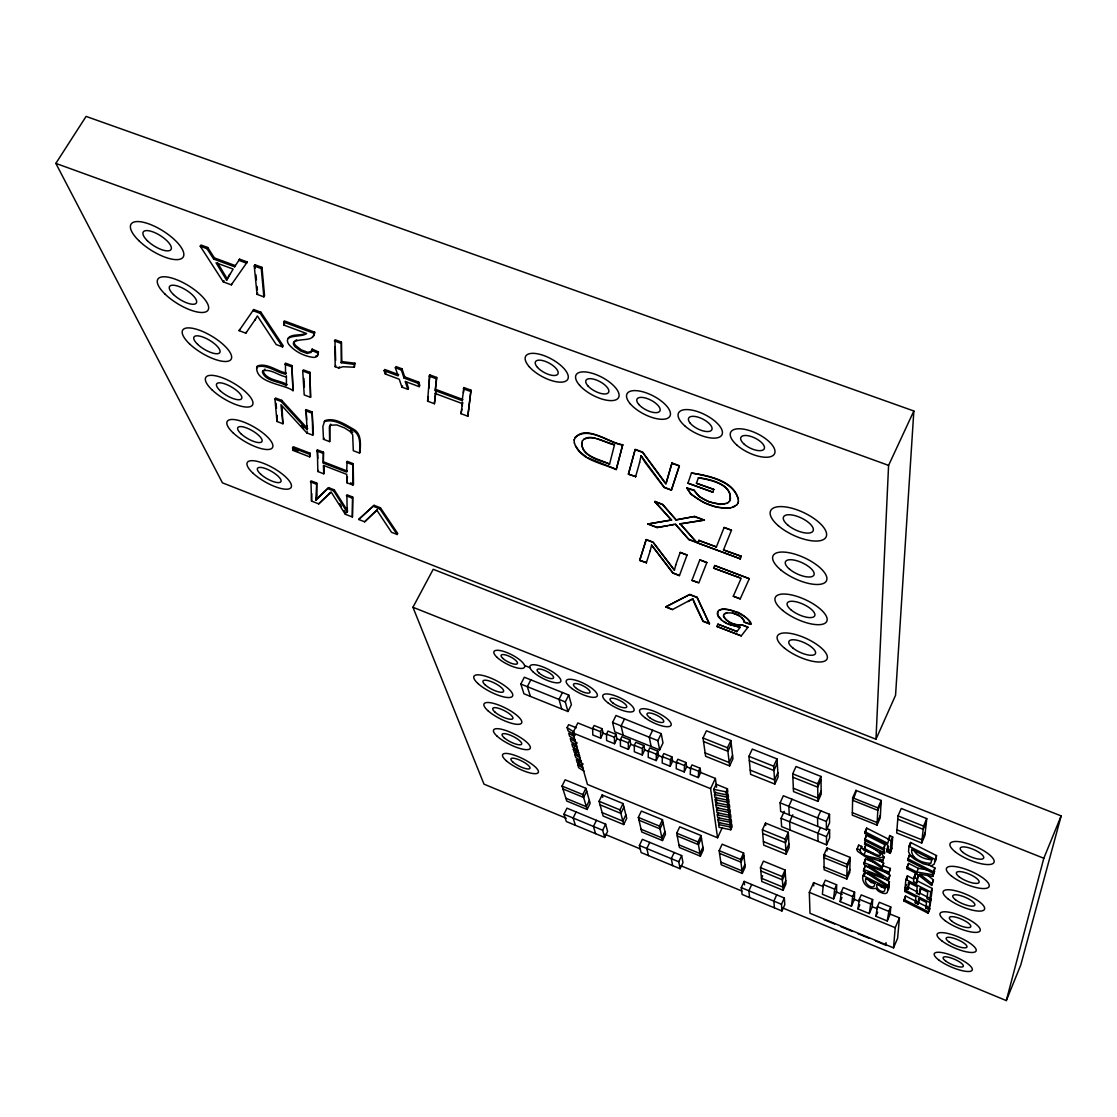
<?xml version="1.0" encoding="UTF-8"?>
<svg xmlns="http://www.w3.org/2000/svg" width="1117" height="1117" viewBox="0 0 1117 1117"><rect width="100%" height="100%" fill="white"/><g stroke="black" fill="none" stroke-linecap="round" stroke-linejoin="round"><path stroke-width="1.5" d="M634.33 745.318L634.316 751.741L642.289 754.966L644.718 749.912L643.797 745.514L635.81 742.288L634.33 745.318L642.331 748.544L642.289 754.966M836.619 884.804L836.591 892.078L833.589 898.892L822.377 894.27L823.355 884.566L825.309 880.168L836.619 884.804L834.678 889.216L833.589 898.892M728.507 624.054L740.152 627.321L728.396 624.291A13.418 4.817 25.5 0 1 721.526 620.103L718.524 617.017L717.296 614.001L717.659 611.739L719.432 609.91L722.266 609.114A20.385 7.33 25.5 0 1 735.726 611.753C740.152 611.125 761.668 629.653 744.341 622.267C742.205 614.992 731.817 611.348 724.947 613.442M744.341 622.267L744.076 620.2L741.66 617.38M648.321 750.959L648.237 757.368L656.224 760.593L658.653 755.539L657.801 751.155L649.787 747.915L648.321 750.959L656.335 754.198L656.224 760.593M846.812 879.037L847.063 864.265L850.093 857.395L826.999 848.012L823.941 854.868L824.137 869.766L846.812 879.037L849.8 872.265L850.093 857.395M662.339 756.628L662.213 763.009L670.214 766.248L672.643 761.18L671.848 756.809L663.805 753.57L662.339 756.628L670.395 759.867L670.214 766.248M852.662 797.789L852.285 815.159L877.04 825.1L880.238 817.798L881.201 800.456L855.957 790.389L852.662 797.789L877.934 807.884L877.04 825.1M855.887 792.902L855.957 790.389M854.589 892.162L854.393 899.38L851.405 906.208L840.152 901.587L841.296 891.924L843.237 887.512L854.589 892.162L852.662 896.588L851.405 906.208M676.413 762.297L676.218 768.678L684.246 771.917L686.662 766.834L685.936 762.492L677.865 759.239L676.413 762.297L684.484 765.55L684.246 771.917M738.393 501.463C736.298 480.743 708.443 475.66 691.451 473.008C707.731 476.037 732.431 480.31 738.477 499.09M874.011 876.775L864.865 872.154C858.414 879.875 867.448 890.458 875.728 888.294L877.962 890.752A5.25 1.48 23.9 0 0 882.877 893.195L885.278 893.628L887.219 892.706L889.244 884.469L888.741 889.202L887.666 890.026M882.598 877.348L889.439 881.774L887.806 886.828L863.497 871.092L865.116 865.926L872.614 868.775M874.765 862.575L865.382 859.043L863.762 864.209L883.31 877.013L863.567 869.459M882.905 853.458L884.58 848.473L882.905 853.458L879.707 851.838L882.374 854.603A13.586 4.007 24 0 1 882.793 857.311L880.391 857.521L875.365 855.427L864.307 849.828L864.363 848.348L865.954 844.731L877.543 850.582M865.647 840.375L864.516 844.312C878.828 848.599 891.757 864.572 864.363 848.348M864.656 840.459L866.331 835.279L884.818 844.634L884.734 846.141L883.128 849.8L864.656 840.459L866.331 835.279M864.991 831.774L887.82 843.307L889.718 835.53L892.665 837.024L891.966 846.742L890.361 850.414L887.443 848.948L887.708 844.955L864.921 833.436L864.991 831.774L866.61 828.074L887.917 838.853M864.753 874.862L864.865 872.154M865.116 865.926L863.497 871.092M865.382 859.043L864.279 863.022M865.954 844.731L864.307 849.828M866.541 829.763L866.61 828.074M690.529 767.993L690.264 774.346L698.32 777.6L700.722 772.503L700.08 768.189L691.981 764.922L690.529 767.993L698.628 771.247L698.32 777.6M875.979 739.217L888.587 465.384L913.846 411L86.093 116.405L55.85 163.389L222.437 482.837L875.979 739.217L895.555 695.263L913.846 411M872.642 899.548L872.265 906.711L869.291 913.566L857.996 908.917L859.294 899.311L861.235 894.885L872.642 899.548L870.715 903.988L869.291 913.566M329.976 425.786L329.669 441.648L323.483 439.288L322.883 426.429L324.81 420.634C334.514 417.186 344.748 424.278 353 428.9C361.824 433.368 360.456 443.798 360.121 451.994L359.52 453.083L353.293 450.696L352.679 434.695L349.928 431.385L344.567 427.937L336.887 424.935L330.129 425.228M434.401 403.726L435.714 392.276L434.401 403.726L427.574 401.171L429.682 374.851L436.691 377.448L435.253 390.615L462.159 400.64L462.801 399.453L435.909 389.442M428.411 396.647L427.574 401.171M428.9 388.269L429.682 374.851M873.326 853.43C870.352 851.754 861.43 851.266 861.696 846.421L858.764 845.15L856.795 849.618L857.73 851.433L882.011 868.216L883.659 863.134L879.33 860.202M882.388 861.961L884.05 856.921L882.388 861.961L867.644 856.99L882.095 866.722M883.128 849.8L884.818 844.634M883.659 863.134L882.011 868.216M435.253 390.615L436.691 377.448M890.151 853.346L891.855 848.194L890.151 853.346L886.591 851.545L888.28 846.393L888.183 847.887M889.523 838.253L889.718 835.53M887.806 886.828L889.439 881.774M887.917 885.306L867.797 872.489L888.266 880.35L889.914 875.225L882.863 870.59M888.364 878.786L868.356 865.689L888.727 873.606L890.403 868.467L882.584 865.521M890.361 850.414L891.045 840.738L892.665 837.024M889.914 875.225L888.266 880.35M890.403 868.467L888.727 873.606M256.631 368.526L257.371 365.971C266.949 362.467 277.044 371.389 286.189 373.022L285.547 374.139C276.388 372.506 266.307 363.583 256.728 367.074C255.346 383.173 284.584 384.15 292.989 390.685L291.928 365.566L285.421 363.109L285.547 374.139M890.752 906.962L890.207 914.069L887.247 920.953L875.91 916.275L877.376 906.725L879.302 902.271L890.752 906.962L888.839 911.416L887.247 920.953M898.012 815.913L896.7 832.989L921.693 843.028L924.862 835.67L926.761 818.607L901.265 808.457L898.012 815.913L923.522 826.105L921.693 843.028M823.159 886.563L813.623 882.653L809.322 892.343L809.993 913.273L893.53 947.844L895.22 927.696L899.436 917.867L889.9 913.957M313.807 335.393L314.659 332.168L284.374 320.914L283.704 322.073L283.913 325.089L306.575 333.508C301.869 337.865 282.112 333.648 288.758 344.371C294.818 351.506 303.88 356.183 313.151 357.384A17.369 6.395 30.5 0 0 317.396 355.876L318.401 351.883L312.146 349.104L311.071 352.427L307.161 353.461L300.641 351.031L295.042 346.717A10.598 3.896 30.5 0 1 293.52 342.654C299.258 337.041 314.1 343.128 314.659 332.168M899.436 917.867L897.621 938.252L893.53 947.844M462.159 400.64L463.932 387.557L470.983 390.182L467.841 416.236L461 413.667L462.564 402.288L462.256 405.694M461.949 409.087L461 413.667M903.876 900.958L905.524 896.002L929.763 908.247L929.581 909.671L928.087 913.175L903.876 900.958L905.524 896.002M919.863 897.803L918.034 904.198L915.27 902.801L915.884 897.063L904.756 891.45L905.915 887.596M909.81 881.676L907.856 889.495L905.077 888.085L905.873 879.47L907.423 875.868L913.636 879.023M927.431 875.128L933.407 879.917L931.62 885.39L916.387 873.438L906.878 868.635L907.018 867.057L908.596 863.413L918.383 868.356L928.073 870.003M928.925 864.949L934.929 867.993L933.17 873.257L907.646 860.355L909.378 855.063L913.888 857.353M908.959 846.197L908.554 851.782L910.229 855.343A19.659 5.906 23.5 0 0 915.2 859.573L923.214 863.79L931.634 865.717L934.217 864.111L936.521 855.594L910.578 842.469L908.959 846.197L934.929 859.336M463.443 392.653L463.932 387.557M907.088 879.33L907.423 875.868M908.596 863.413L906.878 868.635M909.378 855.063L907.646 860.355M910.285 845.443L910.578 842.469M907.856 889.495L908.54 882.416L917.197 886.786L916.498 893.195L919.305 894.605L921.19 887.833M467.841 416.236L470.983 390.182M913.971 877.222L913.524 881.55L916.61 883.1L918.621 875.169L915.521 873.606L913.971 877.222L917.071 878.8L916.61 883.1M915.074 877.948L915.521 873.606M918.034 904.198L918.677 898.487L926.482 902.424L925.798 908.009L928.576 909.406L930.07 905.887L930.978 898.822L920.24 893.391M919.305 894.605L920.031 888.21L927.752 892.12L926.956 898.654L929.763 900.079L931.271 896.504L932.304 888.462L916.75 880.587M730.309 499.913C732.096 483.745 709.616 479.891 698.39 477.769C710.496 479.081 734.958 484.862 729.471 501.379M928.087 913.175L929.763 908.247M928.576 909.406L930.978 898.822M929.763 900.079L930.782 892.05L932.304 888.462M931.62 885.39L933.407 879.917M932.765 876.44L934.538 871.092L932.765 876.44L919.696 874.108L931.857 883.561M933.17 873.257L934.929 867.993M936.521 855.594L935.809 860.397L934.51 861.724M717.77 611.502L717.798 615.272L721.638 619.879M347.708 511.111L334.276 489.86L328.593 487.668L315.86 500.248L316.711 483.047L310.945 480.813L311.545 501.072L318.722 503.879L331.093 491.941L345.293 514.253L352.4 517.017L352.651 496.995L346.898 494.761L347.15 512.131L347.359 508.375M315.86 500.248L317.005 495.753L316.711 483.047M312.146 349.104L311.741 351.283L307.831 352.316L301.297 349.886L295.698 345.572A10.598 3.909 30.5 0 1 294.176 341.509L296.633 339.791M723.83 614.378L723.439 616.137C726.622 622.755 735.349 625.674 742.386 625.199L747.971 627.237L742.498 624.962C735.461 625.436 726.734 622.518 723.551 615.9M639.566 462.592L641.06 455.708L664.308 487.291L671.471 489.972L679.373 465.733L671.973 462.983L665.9 484.122L642.554 452.385L635.098 449.62L628.396 474.167L635.671 476.582L628.396 474.167M666.346 482.376L671.973 462.983M639.664 560.371L646.408 562.661L639.664 560.371L646.129 539.748L653.026 542.373L674.431 570.215L675.743 564.937M650.15 550.932L651.602 545.11L672.923 572.812L679.443 575.604L672.811 573.063L651.602 545.11M582.418 440.768C578.578 455.778 599.578 459.981 609.561 464.113L614.504 444.789L596.813 438.632M574.417 442.863C579.779 460.358 602.035 462.997 616.221 469.601L622.727 444.72C610.51 444.007 583.451 421.905 574.068 439.93M616.221 469.601L622.727 444.72M782.221 907.744L1006.305 1000.595L1043.809 858.261L1061.15 815.899L433.214 569.293L412.941 607.271L483.982 784.148L566.193 818.23M1061.15 815.899L1020.784 964.934L1006.305 1000.595M628.522 473.901L635.238 449.355L642.694 452.12L665.048 482.474M635.545 476.833L639.692 462.326M639.79 560.134L646.254 539.511L653.138 542.136L674.431 570.215M737.751 503.516L738.519 501.212M646.296 562.898L650.276 550.681M641.06 455.708L645.151 462.578L664.182 487.543L671.345 490.223L679.373 465.733M687.932 483.186L712.744 492.136L687.932 483.186L691.451 473.008M696.422 483.27L713.763 489.414L696.422 483.27L698.39 477.769M675.631 565.174L680.211 552.426L687.053 555.023L679.443 575.604M712.618 492.388L713.763 489.414M697.888 543.03L740.292 558.793L697.888 543.03L698.921 540.321L716.416 546.939L698.809 540.572M697.999 542.778L698.921 540.321M691.94 580.379L699.814 559.882L706.866 562.563L698.781 583.004L691.94 580.379L697.539 582.236M861.696 846.421C854.24 857.535 878.283 856.53 882.472 860.537M716.29 547.19L724.109 527.475L731.481 530.24L723.495 549.913L741.339 556.364L723.495 549.913M713.609 568.106L714.671 565.537L749.298 578.704L740.222 598.866L733.283 596.213L741.157 578.299L713.609 568.106L739.538 577.684M925.798 908.009L926.803 905.664M916.498 893.195L917.518 890.821M915.27 902.801L916.261 900.456M905.077 888.085L906.599 884.524M904.756 891.45L906.278 887.903M907.018 867.057L916.82 872.014L918.383 868.356M917.071 878.8L918.621 875.169M740.18 559.031L741.339 556.364M923.522 826.105L926.761 818.607M926.398 821.889L923.173 829.359L897.761 819.194M925.211 832.5L922.042 839.872L896.951 829.819M875.91 916.275L877.683 912.17M857.996 908.917L859.783 904.812M887.443 848.948L888.518 846.491M886.591 851.545L887.652 849.102M849.855 869.501L846.868 876.287L824.095 867.001M877.934 807.884L881.201 800.456M881.062 802.941L877.808 810.356L852.606 800.275M840.152 901.587L841.953 897.496M880.378 815.298L877.166 822.615L852.341 812.659M864.069 854.547L865.661 850.945M850.037 860.244L847.021 867.099L823.983 857.73L825.198 854.994M864.921 833.436L866.01 830.992M747.971 627.237L741.255 635.88L716.877 626.455L717.896 624.166L736.899 631.51L717.896 624.166M784.246 811.361L781.09 818.314L781.607 826.608L826.552 844.843L829.638 837.904L829.596 829.68L826.734 828.521M853.262 798.809L855.231 794.382M781.97 910.969L784.776 904.714L784.329 897.998L744.145 881.383L741.283 887.638L742.107 894.438L781.97 910.969L781.509 904.295L784.329 897.998M820.367 827.599L817.867 833.198L818.021 841.38M826.412 829.917L826.343 821.456L829.526 814.335L783.338 795.751L780.113 802.816L780.657 811.431L826.412 829.917L829.568 822.866L829.526 814.335M826.552 844.843L826.482 836.689L829.596 829.68M776.706 894.843L773.872 901.14L774.402 907.828M785.768 880.629L782.877 887.066L761.473 878.255L762.646 875.686M783.087 890.291L785.963 883.868L785.111 870.031L763.442 861.137L760.482 867.63L761.78 881.495L783.087 890.291L782.165 876.538L785.111 870.031M820.758 810.816L817.56 817.909L817.728 826.412M788.937 844.005L785.893 850.721L763.4 841.548M817.965 801.378L817.63 783.799L820.953 776.441L796.03 766.513L792.693 773.83L793.517 791.576L817.965 801.378L821.218 794.159L820.953 776.441M786.103 854.268L789.133 847.566L788.281 832.319L765.494 823.075L762.394 829.847L763.707 845.122L786.103 854.268L785.209 839.132L788.281 832.319M821.009 779.848L817.7 787.178L792.847 777.237M821.163 790.864L817.895 798.11L793.363 788.267M785.321 873.354L782.389 879.847L760.803 870.967M792.791 814.81L789.635 821.763L790.068 830.043M788.49 835.991L785.419 842.777L762.716 833.519M751.713 884.51L748.865 890.78L749.619 897.551M792.023 799.255L788.811 806.32L789.272 814.907M858.373 846.016L858.764 845.15M744.913 864.474L741.981 870.855L720.8 862.115M742.288 873.452L745.207 867.085L743.615 853.011L722.141 844.201L719.153 850.637L721.163 864.753L742.288 873.452L740.655 859.476L743.615 853.011M777.264 763.246L773.927 770.521L749.339 760.677M777.865 772.699L774.556 779.903L750.233 770.144M774.849 784.078L778.13 776.901L776.999 758.918L752.299 749.074L748.921 756.349L750.624 774.36L774.849 784.078L773.634 766.22L776.999 758.918M743.922 855.706L740.962 862.156L719.543 853.346M330.744 424.125L329.361 426.876L329.669 441.648M728.912 815.159L728.563 812.31L729.946 809.322L730.295 812.185L728.912 815.159L717.03 812.687L716.625 809.839L717.784 807.354M594.021 729.471L577.838 722.936L572.881 732.92L587.458 784.469L717.575 837.778L722.085 828.046M729.527 820.087L729.178 817.281L730.56 814.307L730.909 817.127L729.527 820.087L717.714 817.63L717.323 814.81L718.468 812.338M730.141 824.96L729.792 822.182L731.16 819.222L731.509 822.014L730.141 824.96L718.385 822.503L717.994 819.724L719.153 817.267M730.741 829.777L730.392 827.027L731.761 824.081L732.096 826.845L730.741 829.777L719.055 827.334L718.678 824.583L719.809 822.126M726.371 794.843L726.008 791.855L727.432 788.811L716.165 784.26L713.791 789.342L714.21 792.33L726.371 794.843L727.795 791.799L727.432 788.811M702.9 847.189L699.94 853.528L678.941 844.871M727.027 800.023L726.65 797.063L728.075 794.033L728.438 796.993L727.027 800.023L714.922 797.51L714.517 794.55L715.69 792.023M700.387 856.181L703.333 849.855L701.015 835.53L679.722 826.803L676.72 833.198L679.457 847.538L700.387 856.181L698.013 841.953L701.015 835.53M727.656 805.12L727.293 802.215L728.703 799.186L729.066 802.118L727.656 805.12L715.634 802.634L715.229 799.716L716.402 797.203M728.298 810.174L727.935 807.298L729.331 804.282L729.68 807.172L728.298 810.174L716.332 807.689L715.927 804.798L717.1 802.299M732.557 755.399L729.206 762.548L705.134 752.886M680.113 868.719L682.99 862.589L681.649 855.566L642.345 839.328L639.413 845.471L641.116 852.55L680.113 868.719L678.759 861.752L681.649 855.566M729.61 765.913L732.934 758.806L730.881 740.543L706.433 730.797L703.012 738.002L705.623 756.293L729.61 765.913L727.474 747.776L730.881 740.543M715.634 802.634L716.807 800.121M701.448 838.281L698.474 844.675L677.237 835.949M674.193 852.48L671.289 858.666L672.713 865.661M731.272 744.048L727.893 751.266L703.515 741.52M717.575 837.778L710.58 788.644L715.383 778.423L699.2 771.889M698.628 771.247L700.08 768.189M226.625 280.213L233.118 269.071L216.056 262.802L226.625 280.213L229.543 274.377M663.051 822.517L660.035 828.87L638.98 820.213M664.908 831.551L661.92 837.848L641.102 829.275M662.493 840.543L665.467 834.273L662.479 819.724L641.381 811.068L638.338 817.421L641.73 831.983L662.493 840.543L659.449 826.091L662.479 819.724M741.255 635.88L716.877 626.455M684.484 765.55L685.936 762.492M649.745 842.386L646.827 848.529L648.46 855.594M670.395 759.867L671.848 756.809M733.283 596.213L740.222 598.866M623.705 824.541L626.707 818.314L623.049 803.556L602.133 794.969L599.061 801.28L603.124 816.052L623.705 824.541L619.991 809.881L623.049 803.556M659.644 749.912L662.981 742.973L661.236 733.646L615.998 715.508L612.591 722.462L614.811 731.858L659.644 749.912L657.871 740.655L661.236 733.646M749.298 578.704L714.671 565.537M604.674 837.443L607.606 831.383L605.623 824.151L566.961 808.163L563.973 814.223L566.319 821.526L604.674 837.443L602.663 830.252L605.623 824.151M709.518 623.621L703.124 621.136L692.708 598.698L695.486 605.749L703.012 621.373L709.407 623.845L697.036 597.246L689.789 594.467L665.676 606.936L672.476 609.561L691.577 599.368M623.928 807.102L620.884 813.399L600.038 804.826M625.841 814.851L622.839 821.121L602.175 812.604M656.335 754.198L657.801 751.155M642.331 748.544L643.797 745.514M652.649 730.211L649.27 737.192L651.141 746.491M709.407 623.845L697.036 597.246M731.481 530.24L724.109 527.475M628.382 749.353L628.368 742.917L629.834 739.887L621.862 736.675L620.396 739.705L620.438 746.142L628.382 749.353L630.826 744.313L629.834 739.887M596.422 820.339L593.462 826.44L595.556 833.645M624.515 718.929L621.108 725.882L623.258 735.251M614.518 743.74L616.975 738.728L615.914 734.274L607.969 731.077L606.489 734.092L606.601 740.543L614.518 743.74L614.434 737.304L615.914 734.274M589.371 800.484L586.341 806.697L565.858 798.25M665.676 606.936L689.789 594.467M706.866 562.563L699.814 559.882M587.151 809.476L590.167 803.277L585.894 788.309L565.132 779.792L562.046 786.061L566.738 801.043L587.151 809.476L582.809 794.592L585.894 788.309M672.476 609.561L665.802 606.699M576.093 811.947L573.133 818.021L575.395 825.295M586.718 791.171L583.646 797.454L562.94 788.937M584.079 771.219L578.648 767.686L577.81 764.782L579.234 761.92M696.896 542.653L680.155 523.775L696.896 542.653L689.021 539.679L677.963 527.029M687.053 555.023L680.211 552.426M680.03 524.027L704.436 520.075L694.718 516.431L675.939 519.908L662.604 504.661L654.841 501.435L662.73 504.409L676.064 519.67M600.695 738.169L600.555 731.705L602.035 728.689L594.118 725.491L592.638 728.507L592.806 734.972L600.695 738.169L603.152 733.157L602.035 728.689M579.737 755.818L574.208 752.23L573.342 749.228L574.78 746.31M581.203 761.012L575.702 757.452L574.85 754.478L576.288 751.573M675.939 519.908L694.718 516.431M654.841 501.435L671.582 519.991L647.748 524.041L656.991 527.545L675.576 524.138L677.167 526.065M726.79 503.25L720.242 504.409L709.058 501.812L699.326 496.716L694.02 490.181L686.746 487.85L690.823 494.189L703.501 502.441A34.445 13.865 26.3 0 0 717.002 507.272L729.987 508.319L736.662 504.982M567.981 711.515L571.401 704.673L568.735 695.039L524.32 677.237L520.829 684.079L523.957 693.783L567.981 711.515L565.286 701.937L568.735 695.039M575.101 735.335L568.036 730.769L567.129 727.614L568.609 724.654L576.4 727.795M647.748 524.041L671.582 519.991M656.991 527.545L667.882 525.688M562.451 692.512L559.003 699.41L561.753 709.002M530.812 679.834L527.336 686.69L530.393 696.38M609.561 464.113C600.262 459.296 582.222 457.048 581.692 442.96M614.504 444.789C605.037 443.267 593.853 434.08 583.8 439.386M287.837 338.507C291.509 333.592 299.621 335.896 304.899 333.718M377.001 510.441L391.522 532.292L397.163 534.498L397.722 533.465L380.464 507.802L374.097 505.331L358.669 519.475L364.645 521.807L377.574 509.408M397.163 534.498L379.892 508.835L380.464 507.802M364.645 521.807L376.666 510.357M358.669 519.475L374.097 505.331M345.293 514.253L345.851 513.234L344.078 510.525M384.122 370.649L385.295 374.013L399.244 379.222L401.938 387.124L407.845 389.33L405.192 381.442L419.196 386.65L418.093 383.313L418.749 382.126L404.717 376.904L401.994 368.805L395.99 366.571L395.334 367.744L398.099 375.857L384.122 370.649L384.779 369.476L398.755 374.684M419.196 386.65L419.838 385.477L418.749 382.126M323.79 473.817L323.399 465.384L346.759 474.39L346.954 482.767L352.916 485.071L353.489 484.024L353.209 463.653L347.08 461.293L346.689 472.086L323.302 463.066L323.441 452.203L317.354 449.872L317.842 471.514L323.79 473.817L324.07 466.026M407.845 389.33L408.501 388.171L406.379 381.846M352.4 517.017L352.651 496.995M347.15 512.131L333.69 490.894L334.276 489.86M418.093 383.313L404.061 378.077L401.338 369.978L401.994 368.805M352.916 485.071L353.209 463.653M404.061 378.077L404.717 376.904M346.954 482.767L347.415 476.694M401.938 387.124L402.581 385.965M385.295 374.013L385.951 372.855M318.722 503.879L327.016 495.962M323.302 463.066L323.441 452.203M311.545 501.072L311.727 493.644M317.842 471.514L318.429 470.466M354.298 364.379L354.955 363.22L341.83 361.573L341.174 362.732L354.298 364.379L354.34 367.214L342.891 366.739L338.744 368.038L335.156 366.697L335.016 339.722L341.383 342.081L341.83 361.573M354.34 367.214L354.955 363.22M309.716 456.867L310.177 453.251L293.199 446.716L292.598 447.763L292.822 450.346L309.716 456.867L310.177 453.251M323.483 439.288L324.084 438.213M292.822 450.346L293.422 449.299L298.03 451.073M307.664 428.677L281.749 400.361L275.564 398.015L274.936 399.104L281.121 401.45L307.063 429.752L307.273 425.94M307.063 429.752L306.03 409.604L312.16 411.936L313.36 434.108L312.746 435.169L306.784 432.893L307.398 431.818M341.174 362.732L341.383 342.081M310.568 397.345L309.912 372.324L303.377 369.867L302.721 370.984L304.215 394.929L310.568 397.345L309.912 372.324M335.156 366.697L335.812 365.538M312.746 435.169L312.16 411.936M338.744 368.038L339.4 366.879M274.936 399.104L276.974 421.472L282.922 423.762L282.015 406.658M276.974 421.472L277.114 415.245M292.989 390.685L291.928 365.566M264.98 369.113L262.355 371.975C265.497 381.595 279.264 381.092 286.441 385.728L286.399 375.745M281.121 401.45L281.749 400.361M254.885 320.202L257.371 315.943L276.178 344.525L282.545 346.912L283.215 345.767L260.917 312.215L253.713 309.535L239.08 330.646L245.824 333.159L255.556 319.057M283.913 325.089L284.598 323.93M282.545 346.912L260.233 313.374L260.917 312.215M257.036 294.343L254.257 265.986L254.969 264.785L261.978 267.354L264.547 295.698L263.849 296.857L257.036 294.343L257.734 293.185M239.08 330.646L239.736 329.515M253.713 309.535L253.028 310.694L260.233 313.374M245.824 333.159L246.494 332.028M263.849 296.857L261.28 268.555L261.978 267.354M200.25 246.215L206.966 248.672L213.71 259.116L234.626 266.781L235.338 265.609L214.422 257.929L207.692 247.485L200.962 245.028L200.25 246.215L223.274 281.875L231.289 284.835L231.987 283.676M247.29 261.978L246.578 263.165L238.898 260.359L239.61 259.172L247.29 261.978L231.289 284.835M223.274 281.875L223.972 280.716M213.71 259.116L214.422 257.929M206.966 248.672L207.692 247.485M234.626 266.781L239.61 259.172M736.536 505.233L737.876 503.264M736.787 631.747L740.152 627.321M316.432 499.243L328.593 487.668M574.92 437.431C588.91 425.731 608.388 442.849 622.602 444.985M582.292 441.02C585.043 436.733 590.837 436.97 595.179 438.171M328.3 494.803L330.423 492.695M728.242 502.594L729.596 501.128M723.718 614.615L727.055 612.521M312.467 336.734L313.765 335.7M688.044 601.602L692.596 598.935M726.664 503.516L728.368 502.329M324.195 421.723C333.899 418.289 344.12 425.368 352.386 430.003C361.196 434.457 359.856 444.873 359.52 453.083M732.654 507.397L734.874 506.364M262.928 370.844C270.705 368.68 278.328 375.382 285.757 376.862M932.458 859.573C925.49 860.034 915.842 855.845 913.161 848.878M875.239 883.463L871.106 882.514L867.546 879.009M719.32 610.147L722.141 609.351A20.385 7.33 25.5 0 1 735.614 611.99C741.353 614.643 749.13 617.617 750.694 624.459M669.418 525.381L674.04 524.459M680.155 523.775L704.436 520.075M724.933 503.865C713.609 504.675 700.233 500.248 694.02 490.181M730.127 508.053L720.73 507.774M885.306 888.266L880.964 886.8L878.828 884.441M916.82 872.014L932.974 874.765M713.791 789.342L726.008 791.855M714.517 794.55L726.65 797.063M715.229 799.716L727.293 802.215M715.927 804.798L727.935 807.298M716.625 809.839L728.563 812.31M717.323 814.81L729.178 817.281M717.994 819.724L729.792 822.182M718.678 824.583L730.392 827.027M719.53 507.523L717.128 507.02A34.445 13.865 26.3 0 1 703.626 502.189L699.8 500.179M732.598 612.94L739.803 616.025M686.62 488.115L693.894 490.447M744.453 622.029L750.806 624.221M55.85 163.389L888.587 465.384M254.257 265.986L261.28 268.555M671.848 463.248L679.248 465.998M283.704 322.073L313.989 333.327M334.346 340.88L340.713 343.254M429.026 376.038L436.021 378.635M463.276 388.758L470.327 391.369M395.334 367.744L401.338 369.978M435.058 393.449L461.921 403.46M616.347 469.349L587.905 457.788M694.592 516.682L704.31 520.34M284.765 364.24L291.272 366.683M302.721 370.984L309.269 373.455M863.818 862.617L888.839 872.042M287.083 384.625C279.906 380.003 266.139 380.492 262.998 370.872M647.86 523.803L657.117 527.294M689.147 539.427L697.022 542.401M305.416 410.693L311.545 413.025M316.753 450.933L322.841 453.265M346.493 462.354L352.609 464.714M689.678 594.705L696.924 597.483M292.598 447.763L309.577 454.312M323.888 462.005L347.275 471.025M350.515 482.879L353.489 484.024M310.372 481.846L316.139 484.08M328.021 488.701L333.69 490.894M346.326 495.794L352.078 498.042M373.525 506.364L379.892 508.835M412.941 607.271L1043.809 858.261M524.599 665.523L529.975 667.659M703.012 738.002L727.474 747.776M748.921 756.349L773.634 766.22M792.693 773.83L817.63 783.799M520.829 684.079L565.286 701.937M612.591 722.462L657.871 740.655M780.113 802.816L826.343 821.456M592.638 728.507L600.555 731.705M606.489 734.092L614.434 737.304M620.396 739.705L628.368 742.917M602.105 732.724L606.964 734.693M616.668 738.602L619.907 739.915M631.231 744.481L634.47 745.779M644.174 749.702L649.033 751.657M657.117 754.924L663.596 757.535M671.694 760.803L678.159 763.414M686.257 766.667L691.102 768.636M572.881 732.92L710.58 788.644M781.09 818.314L826.482 836.689M762.394 829.847L785.209 839.132M823.941 854.868L847.063 864.265M823.355 884.566L834.678 889.216M841.296 891.924L852.662 896.588M859.294 899.311L870.715 903.988M877.376 906.725L888.839 911.416M835.879 891.785L842.232 894.396M853.36 898.962L859.713 901.559M872.433 906.781L877.194 908.735M562.046 786.061L582.809 794.592M599.061 801.28L619.991 809.881M638.338 817.421L659.449 826.091M676.72 833.198L698.013 841.953M719.153 850.637L740.655 859.476M760.482 867.63L782.165 876.538M809.322 892.343L895.22 927.696M823.829 919.556L834.636 924.024M840.947 926.649L851.796 931.131M858.135 933.756L869.026 938.266M875.393 940.891L886.312 945.415L885.963 942.636M563.973 814.223L602.663 830.252M639.413 845.471L678.759 861.752M741.283 887.638L781.509 904.295M604.883 834.259L640.348 848.948M680.658 865.647L741.925 891.045M857.186 848.766L860.104 850.037M311.475 350.249L317.745 353.042M888.099 839.244L891.045 840.738M907.8 858.75L933.365 871.679M886.689 850.051L890.263 851.866M864.712 838.937L883.226 848.306M864.572 842.804L882.988 852.117M905.873 879.47L930.782 892.05M907.953 887.191L917.169 891.841M904.896 889.97L929.47 902.368M863.329 875.672L887.722 887.987M904.016 899.506L928.269 911.765M567.129 727.614L574.222 732.193M574.347 736.759L568.707 733.115L569.614 736.229L575.227 739.859M577.28 743.07L570.27 738.546L571.164 741.632L576.749 745.234M577.391 747.524L571.82 743.922L572.7 746.966L578.243 750.554M573.342 749.228L578.885 752.816M574.85 754.478L580.365 758.038M583.2 764.098L576.344 759.658L577.182 762.59L582.655 766.136M577.81 764.782L583.269 768.314M698.516 499.508L690.948 493.937L686.746 487.85M586.467 456.993L579.583 451.603L575.409 445.795M350.543 430.282L352.707 432.544M301.422 425.521L303.81 428.048M306.784 432.893L280.953 404.717L282.922 423.762M689.021 539.679L675.45 524.39M654.716 501.687L671.471 520.243M339.652 503.739L341.425 506.448M217.564 262.886L227.323 279.041M602.133 794.969L602.775 797.356M715.383 778.423L716.569 787.262M744.145 881.383L744.536 884.804M254.969 264.785L255.29 268.136M255.947 274.81L256.435 279.822M257.078 286.497L257.413 289.834M276.025 403.181L276.499 408.347M765.494 823.075L765.69 825.533M574.194 439.679L574.292 443.114M306.03 409.604L306.658 419.81M303.894 378.426L304.424 386.985M317.354 449.872L317.8 458.459M318.401 351.883L318.052 354.731A17.369 6.409 30.5 0 1 315.678 356.114M335.226 346.605L335.659 360.386M813.623 882.653L813.721 885.907M826.999 848.012L827.027 850.889M883.966 850.959A13.572 4.021 24 0 1 884.371 853.681M725.994 622.769A13.418 4.817 25.5 0 1 723.69 621.373M866.024 878.562C862.617 884.119 876.175 891.799 874.457 882.821L866.024 878.562M877.222 884.217C874.164 889.188 886.228 895.89 884.846 888.071L877.222 884.217M911.737 849.339C910.257 858.722 923.647 863.539 930.88 863.273L931.773 859.476L911.737 849.339M944.982 920.576A21.823 6.144 23.3 0 0 979.26 931.676A21.823 6.144 23.3 0 0 956.096 914.013A21.823 6.144 23.3 0 0 944.982 920.576M955.51 899.743A11.98 3.477 23.2 0 0 974.331 905.719A11.98 3.477 23.2 0 0 961.569 895.918A11.98 3.477 23.2 0 0 955.51 899.743M952.033 921.33A11.645 3.281 23.3 0 0 970.296 927.222A11.645 3.281 23.3 0 0 957.897 917.797A11.645 3.281 23.3 0 0 952.033 921.33M941.91 940.919A21.223 5.808 23.3 0 0 975.197 951.866A21.223 5.808 23.3 0 0 952.661 934.845A21.223 5.808 23.3 0 0 941.91 940.919M948.752 941.729A11.324 3.1 23.3 0 0 966.498 947.523A11.324 3.1 23.3 0 0 954.421 938.448A11.324 3.1 23.3 0 0 948.752 941.729M939.006 960.173A20.651 5.487 23.4 0 0 971.357 970.952A20.651 5.487 23.4 0 0 949.408 954.532A20.651 5.487 23.4 0 0 939.006 960.173M945.652 961.011A11.016 2.932 23.4 0 0 962.896 966.736A11.016 2.932 23.4 0 0 951.126 957.967A11.016 2.932 23.4 0 0 945.652 961.011M963.119 852.494A12.72 3.923 23.1 0 0 983.155 858.652A12.72 3.923 23.1 0 0 969.64 848.026A12.72 3.923 23.1 0 0 963.119 852.494M955.356 851.922A23.848 7.358 23.1 0 0 992.957 863.539A23.848 7.358 23.1 0 0 967.741 843.614A23.848 7.358 23.1 0 0 955.356 851.922M959.196 876.831A12.343 3.686 23.2 0 0 978.604 882.905A12.343 3.686 23.2 0 0 965.479 872.712A12.343 3.686 23.2 0 0 959.196 876.831M951.684 876.189A23.136 6.911 23.2 0 0 988.112 887.638A23.136 6.911 23.2 0 0 963.622 868.523A23.136 6.911 23.2 0 0 951.684 876.189M948.235 899.031A22.466 6.507 23.2 0 0 983.546 910.313A22.466 6.507 23.2 0 0 959.754 891.952A22.466 6.507 23.2 0 0 948.235 899.031M506.169 760.635A19.952 5.362 26.6 0 0 537.082 773.411A19.952 5.362 26.6 0 0 518.148 756.6A19.952 5.362 26.6 0 0 506.169 760.635M497.26 736.326A20.497 5.655 26.7 0 0 528.997 749.353A20.497 5.655 26.7 0 0 509.45 731.844A20.497 5.655 26.7 0 0 497.26 736.326M504.102 737.709A10.933 3.016 26.7 0 0 521.025 744.634A10.933 3.016 26.7 0 0 510.539 735.279A10.933 3.016 26.7 0 0 504.102 737.709M494.859 711.99A11.24 3.183 26.9 0 0 512.242 719.069A11.24 3.183 26.9 0 0 501.421 709.309A11.24 3.183 26.9 0 0 494.859 711.99M512.857 762.045A10.639 2.862 26.6 0 0 529.332 768.831A10.639 2.862 26.6 0 0 519.182 759.853A10.639 2.862 26.6 0 0 512.857 762.045M485.099 684.805A11.575 3.379 27.1 0 0 502.957 692.037A11.575 3.379 27.1 0 0 491.759 681.831A11.575 3.379 27.1 0 0 485.099 684.805M477.908 683.492A21.698 6.325 27.1 0 0 511.404 697.092A21.698 6.325 27.1 0 0 490.531 677.977A21.698 6.325 27.1 0 0 477.908 683.492M487.85 710.635A21.083 5.976 26.9 0 0 520.438 723.956A21.083 5.976 26.9 0 0 500.262 705.665A21.083 5.976 26.9 0 0 487.85 710.635M497.079 657.382A17.146 5.208 27.1 0 0 523.594 668.036A17.146 5.208 27.1 0 0 507.202 652.691A17.146 5.208 27.1 0 0 497.079 657.382M502.79 658.346A9.145 2.779 27.1 0 0 516.92 664.015A9.145 2.779 27.1 0 0 508.151 655.819A9.145 2.779 27.1 0 0 502.79 658.346M538.743 672.713A9.173 2.806 26.8 0 0 552.999 678.424A9.173 2.806 26.8 0 0 544.356 670.27A9.173 2.806 26.8 0 0 538.743 672.713M532.935 671.708A17.202 5.264 26.8 0 0 559.659 682.459A17.202 5.264 26.8 0 0 543.532 667.17A17.202 5.264 26.8 0 0 532.935 671.708M576.498 688.449A9.215 2.834 26.5 0 0 589.971 692.442A9.215 2.834 26.5 0 0 578.746 684.093A9.215 2.834 26.5 0 0 576.498 688.449M571.89 688.505A17.272 5.306 26.5 0 0 597.19 696.031A17.272 5.306 26.5 0 0 576.177 680.379A17.272 5.306 26.5 0 0 571.89 688.505M613.024 703.054A9.243 2.848 26.2 0 0 626.679 707.103A9.243 2.848 26.2 0 0 615.509 698.767A9.243 2.848 26.2 0 0 613.024 703.054M608.29 703.054A17.341 5.348 26.2 0 0 633.911 710.705A17.341 5.348 26.2 0 0 613.038 695.081A17.341 5.348 26.2 0 0 608.29 703.054M649.843 717.756A9.285 2.876 25.8 0 0 663.666 721.875A9.285 2.876 25.8 0 0 652.579 713.568A9.285 2.876 25.8 0 0 649.843 717.756M644.998 717.728A17.411 5.39 25.8 0 0 670.926 725.505A17.411 5.39 25.8 0 0 650.22 709.895A17.411 5.39 25.8 0 0 644.998 717.728M147.388 240.755A16.434 6.046 32.3 0 0 171.013 249.51A16.434 6.046 32.3 0 0 152.987 231.917A16.434 6.046 32.3 0 0 147.388 240.755M173.484 294.539A15.722 5.613 31.6 0 0 196.285 303.098A15.722 5.613 31.6 0 0 179.139 286.594A15.722 5.613 31.6 0 0 173.484 294.539M197.681 344.385A15.08 5.236 31 0 0 219.686 352.749A15.08 5.236 31 0 0 203.35 337.222A15.08 5.236 31 0 0 197.681 344.385M220.161 390.699A14.479 4.887 30.5 0 0 241.44 398.881A14.479 4.887 30.5 0 0 225.843 384.234A14.479 4.887 30.5 0 0 220.161 390.699M787.764 525.046A16.35 6.632 25.2 0 0 812.897 531.259A16.35 6.632 25.2 0 0 794.299 515.454A16.35 6.632 25.2 0 0 787.764 525.046M789.565 569.209A15.722 6.116 25 0 0 813.721 575.409A15.722 6.116 25 0 0 795.849 560.483A15.722 6.116 25 0 0 789.565 569.209M791.227 610.036A15.135 5.655 24.9 0 0 814.475 616.221A15.135 5.655 24.9 0 0 797.287 602.077A15.135 5.655 24.9 0 0 791.227 610.036M792.777 647.916A14.591 5.25 24.8 0 0 815.187 654.045A14.591 5.25 24.8 0 0 798.627 640.627A14.591 5.25 24.8 0 0 792.777 647.916M241.104 433.857A13.949 4.58 30 0 0 261.713 441.857A13.949 4.58 30 0 0 246.773 428.02A13.949 4.58 30 0 0 241.104 433.857M260.666 474.167A13.446 4.286 29.6 0 0 280.632 481.986A13.446 4.286 29.6 0 0 266.321 468.875A13.446 4.286 29.6 0 0 260.666 474.167M233.369 433.089A26.138 8.573 30 0 0 272.031 448.182A26.138 8.573 30 0 0 244.176 422.24A26.138 8.573 30 0 0 233.369 433.089M189.513 343.854A28.26 9.816 31 0 0 230.842 359.66A28.26 9.816 31 0 0 200.348 330.562A28.26 9.816 31 0 0 189.513 343.854M165.093 294.162A29.475 10.528 31.6 0 0 207.888 310.344A29.475 10.528 31.6 0 0 175.9 279.404A29.475 10.528 31.6 0 0 165.093 294.162M784.483 648.111A27.353 9.858 24.8 0 0 826.566 659.728A27.353 9.858 24.8 0 0 795.667 634.568A27.353 9.858 24.8 0 0 784.483 648.111M780.629 569.768A29.475 11.463 25 0 0 825.994 581.538A29.475 11.463 25 0 0 792.665 553.529A29.475 11.463 25 0 0 780.629 569.768M778.465 525.842A30.662 12.427 25.2 0 0 825.672 537.654A30.662 12.427 25.2 0 0 790.99 507.998A30.662 12.427 25.2 0 0 778.465 525.842M782.626 610.399A28.372 10.611 24.9 0 0 826.287 622.113A28.372 10.611 24.9 0 0 794.229 595.598A28.372 10.611 24.9 0 0 782.626 610.399M212.216 390.042A27.157 9.173 30.5 0 0 252.163 405.485A27.157 9.173 30.5 0 0 223.051 378.049A27.157 9.173 30.5 0 0 212.216 390.042M253.126 473.301A25.202 8.042 29.6 0 0 290.602 488.045A25.202 8.042 29.6 0 0 263.891 463.485A25.202 8.042 29.6 0 0 253.126 473.301M138.745 240.56A30.815 11.324 32.3 0 0 183.118 257.133A30.815 11.324 32.3 0 0 149.483 224.14A30.815 11.324 32.3 0 0 138.745 240.56M744.369 444.343A13.027 5.571 26.1 0 0 764.196 448.922A13.027 5.571 26.1 0 0 749.13 435.951A13.027 5.571 26.1 0 0 744.369 444.343M690.306 423.301A12.957 5.501 26.7 0 0 710.775 430.841A12.957 5.501 26.7 0 0 699.605 417.674A12.957 5.501 26.7 0 0 690.306 423.301M638.798 404.452A12.887 5.431 27.4 0 0 659.03 411.908A12.887 5.431 27.4 0 0 647.595 398.699A12.887 5.431 27.4 0 0 638.798 404.452M587.863 385.826A12.845 5.376 28 0 0 607.871 393.184A12.845 5.376 28 0 0 596.157 379.934A12.845 5.376 28 0 0 587.863 385.826M537.486 367.395A12.79 5.306 28.6 0 0 557.285 374.684A12.79 5.306 28.6 0 0 545.305 361.377A12.79 5.306 28.6 0 0 537.486 367.395M579.569 385.253A24.071 10.067 28 0 0 617.115 399.174A24.071 10.067 28 0 0 595.291 374.307A24.071 10.067 28 0 0 579.569 385.253M737.15 445.32A24.434 10.444 26.1 0 0 774.388 454.033A24.434 10.444 26.1 0 0 746.254 429.668A24.434 10.444 26.1 0 0 737.15 445.32M685.335 426.345A24.295 10.318 26.7 0 0 721.931 434.834A24.295 10.318 26.7 0 0 693.489 410.442A24.295 10.318 26.7 0 0 685.335 426.345M630.295 403.837A24.183 10.193 27.4 0 0 668.259 417.898A24.183 10.193 27.4 0 0 646.938 393.128A24.183 10.193 27.4 0 0 630.295 403.837M529.388 366.893A23.988 9.941 28.6 0 0 566.528 380.646A23.988 9.941 28.6 0 0 544.216 355.709A23.988 9.941 28.6 0 0 529.388 366.893"/></g></svg>
